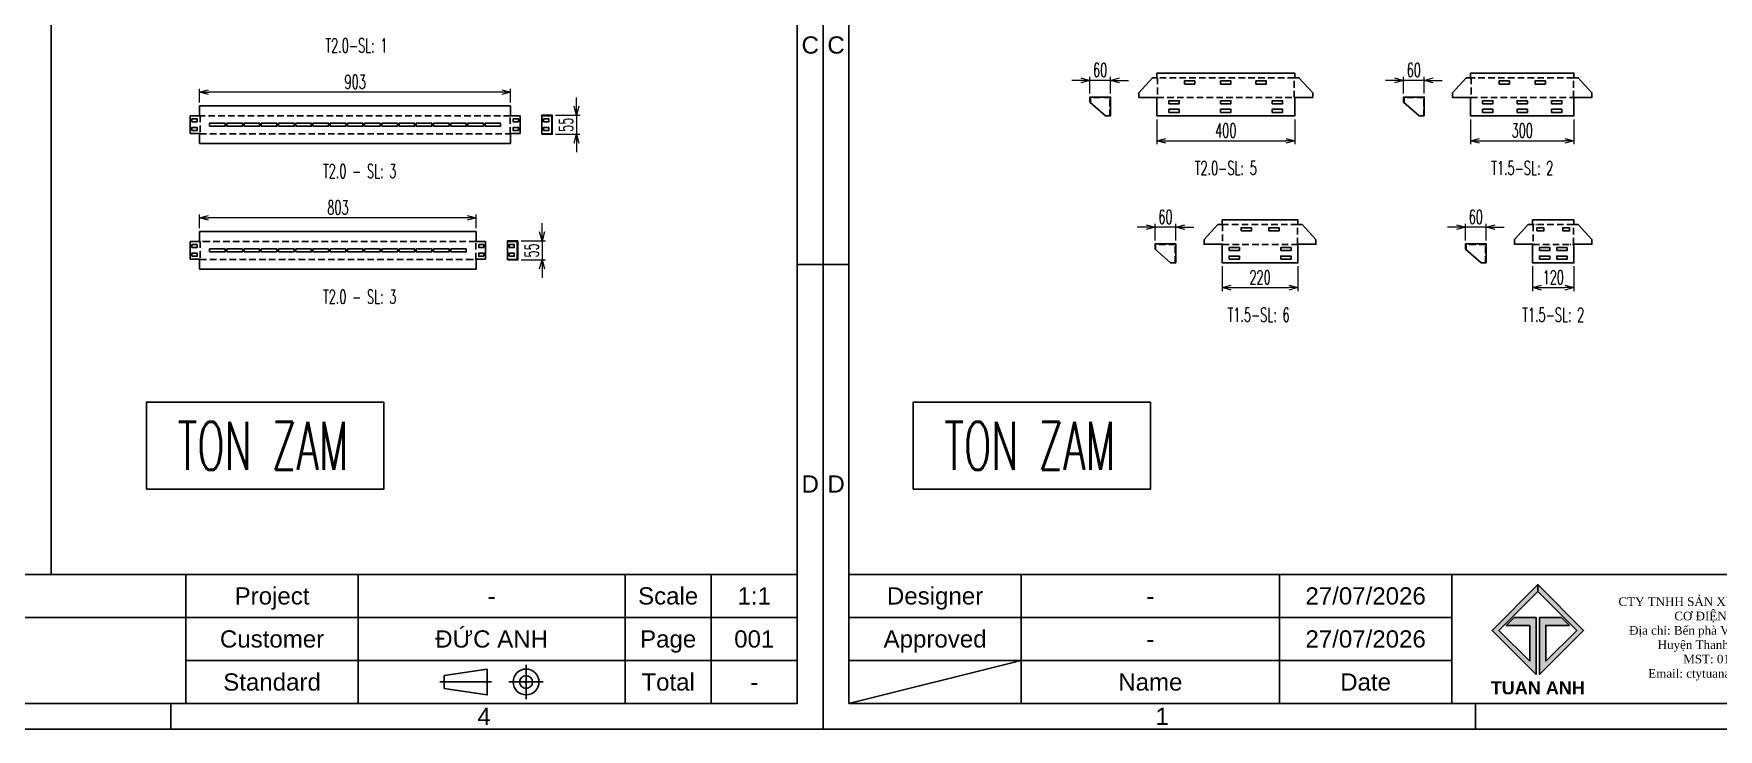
# Model space of a CAD drawing. Header units: millimetres. Extents: x 173893 to 258446, y -176540 to -123824.
# Drawn here: x 243129 to 248020, y -143583 to -141563 of the extents above; entities that cross this region are included whole.
import ezdxf
from ezdxf.enums import TextEntityAlignment as Align

# ---------------------------------------------------------------- set-up
doc = ezdxf.new("R2010")
doc.units = ezdxf.units.MM
doc.header["$LTSCALE"] = 3
doc.linetypes.add('HIDDEN', pattern=[9.525, 6.35, -3.175])
doc.layers.add('@.DIM', color=8, linetype='Continuous', transparency=0.2)
for name, color, linetype in [('@.DM. NÉT CHÍNH', 7, 'Continuous'), ('@.HIDDEN', 8, 'HIDDEN'), ('@.TEXT', 7, 'Continuous'), ('@.VISIBLE', 7, 'Continuous'), ('dim', 7, 'Continuous')]:
    doc.layers.add(name, color=color, linetype=linetype)
doc.styles.add('Ann_w01', font='romans.shx', dxfattribs={"width": 0.6, "bigfont": 'chineset.shx'})
doc.styles.add('Arial', font='arial.ttf')
doc.dimstyles.new('Dim 01_SC20', dxfattribs={"dimscale": 20, "dimtxt": 2, "dimasz": 1.3, "dimexe": 0.5, "dimexo": 0.5, "dimgap": 0.5, "dimtad": 1, "dimdec": 1, "dimzin": 12, "dimdsep": 46, "dimtxsty": 'Ann_w01', "dimblk": 'OPEN30', "dimcen": 1.5, "dimclrd": 6, "dimclre": 6, "dimclrt": 3, "dimadec": 1, "dimazin": 3, "dimtm": 1e-09, "dimtfac": 1, "dimtdec": 1, "dimtix": 1, "dimtmove": 0, "dimatfit": 3, "dimldrblk": 'OPEN30', "dimfxl": 1, "dimtolj": 1, "dimlwd": 0, "dimlwe": 0, "dimarcsym": 0})

# ---------------------------------------------------------------- blocks, each defined once
blk = doc.blocks.new('_Open30')
at = {"color": 0, "linetype": 'ByBlock', "lineweight": -2}
for p, q in [((-1, 0.27), (0, 0)), ((0, 0), (-1, -0.27)), ((0, 0), (-1, 0))]:
    blk.add_line(p, q, dxfattribs=at)
blk = doc.blocks.new('*D476')
at = {"layer": 'Defpoints', "color": 0, "transparency": 16777216}
for p in [(246389.9, -141801.8), (246789.9, -141801.8), (246789.9, -141873.8)]:
    blk.add_point(p, dxfattribs=at)
at = {"layer": 'dim', "color": 6, "lineweight": 0, "transparency": 16777216}
for p, q in [((246389.9, -141811.8), (246389.9, -141883.8)), ((246789.9, -141811.8), (246789.9, -141883.8)), ((246415.9, -141873.8), (246763.9, -141873.8))]:
    blk.add_line(p, q, dxfattribs=at)
at = {"layer": 'dim', "color": 6, "lineweight": 0, "transparency": 16777216, "xscale": 26, "yscale": 26, "zscale": 26, "rotation": 180}
blk.add_blockref('_Open30', (246389.9, -141873.8), dxfattribs=at)
at = {"layer": 'dim', "color": 6, "lineweight": 0, "transparency": 16777216, "xscale": 26, "yscale": 26, "zscale": 26}
blk.add_blockref('_Open30', (246789.9, -141873.8), dxfattribs=at)
at = {"layer": 'dim', "color": 3, "transparency": 16777216, "insert": (246589.9, -141843.8), "char_height": 40, "attachment_point": 5, "style": 'Ann_w01'}
blk.add_mtext('\\A1;400', dxfattribs=at)
blk = doc.blocks.new('*D477')
at = {"layer": 'Defpoints', "color": 0, "transparency": 16777216}
for p in [(246195.2, -141698.3), (246195.2, -141746.8), (246255.2, -141746.8)]:
    blk.add_point(p, dxfattribs=at)
at = {"layer": 'dim', "color": 6, "lineweight": 0, "transparency": 16777216}
for p, q in [((246195.2, -141736.8), (246195.2, -141688.3)), ((246255.2, -141736.8), (246255.2, -141688.3)), ((246169.2, -141698.3), (246143.2, -141698.3)), ((246255.2, -141698.3), (246195.2, -141698.3)), ((246281.2, -141698.3), (246307.2, -141698.3))]:
    blk.add_line(p, q, dxfattribs=at)
at = {"layer": 'dim', "color": 6, "lineweight": 0, "transparency": 16777216, "xscale": 26, "yscale": 26, "zscale": 26}
blk.add_blockref('_Open30', (246195.2, -141698.3), dxfattribs=at)
at = {"layer": 'dim', "color": 6, "lineweight": 0, "transparency": 16777216, "xscale": 26, "yscale": 26, "zscale": 26, "rotation": 180}
blk.add_blockref('_Open30', (246255.2, -141698.3), dxfattribs=at)
at = {"layer": 'dim', "color": 3, "transparency": 16777216, "insert": (246225.2, -141668.3), "char_height": 40, "attachment_point": 5, "style": 'Ann_w01'}
blk.add_mtext('\\A1;60', dxfattribs=at)
blk = doc.blocks.new('*D474')
at = {"layer": 'Defpoints', "color": 0, "transparency": 16777216}
for p in [(247300.6, -141801.8), (247600.6, -141801.8), (247600.6, -141873.8)]:
    blk.add_point(p, dxfattribs=at)
at = {"layer": 'dim', "color": 6, "lineweight": 0, "transparency": 16777216}
for p, q in [((247300.6, -141811.8), (247300.6, -141883.8)), ((247600.6, -141811.8), (247600.6, -141883.8)), ((247326.6, -141873.8), (247574.6, -141873.8))]:
    blk.add_line(p, q, dxfattribs=at)
at = {"layer": 'dim', "color": 6, "lineweight": 0, "transparency": 16777216, "xscale": 26, "yscale": 26, "zscale": 26, "rotation": 180}
blk.add_blockref('_Open30', (247300.6, -141873.8), dxfattribs=at)
at = {"layer": 'dim', "color": 6, "lineweight": 0, "transparency": 16777216, "xscale": 26, "yscale": 26, "zscale": 26}
blk.add_blockref('_Open30', (247600.6, -141873.8), dxfattribs=at)
at = {"layer": 'dim', "color": 3, "transparency": 16777216, "insert": (247450.6, -141843.8), "char_height": 40, "attachment_point": 5, "style": 'Ann_w01'}
blk.add_mtext('\\A1;300', dxfattribs=at)
blk = doc.blocks.new('*D475')
at = {"layer": 'Defpoints', "color": 0, "transparency": 16777216}
for p in [(247105.9, -141698.3), (247105.9, -141746.8), (247165.9, -141746.8)]:
    blk.add_point(p, dxfattribs=at)
at = {"layer": 'dim', "color": 6, "lineweight": 0, "transparency": 16777216}
for p, q in [((247105.9, -141736.8), (247105.9, -141688.3)), ((247165.9, -141736.8), (247165.9, -141688.3)), ((247079.9, -141698.3), (247053.9, -141698.3)), ((247165.9, -141698.3), (247105.9, -141698.3)), ((247191.9, -141698.3), (247217.9, -141698.3))]:
    blk.add_line(p, q, dxfattribs=at)
at = {"layer": 'dim', "color": 6, "lineweight": 0, "transparency": 16777216, "xscale": 26, "yscale": 26, "zscale": 26}
blk.add_blockref('_Open30', (247105.9, -141698.3), dxfattribs=at)
at = {"layer": 'dim', "color": 6, "lineweight": 0, "transparency": 16777216, "xscale": 26, "yscale": 26, "zscale": 26, "rotation": 180}
blk.add_blockref('_Open30', (247165.9, -141698.3), dxfattribs=at)
at = {"layer": 'dim', "color": 3, "transparency": 16777216, "insert": (247135.9, -141668.3), "char_height": 40, "attachment_point": 5, "style": 'Ann_w01'}
blk.add_mtext('\\A1;60', dxfattribs=at)
blk = doc.blocks.new('*D472')
at = {"layer": 'Defpoints', "color": 0, "transparency": 16777216}
for p in [(246579.4, -142228.2), (246799.4, -142228.2), (246799.4, -142300.3)]:
    blk.add_point(p, dxfattribs=at)
at = {"layer": 'dim', "color": 6, "lineweight": 0, "transparency": 16777216}
for p, q in [((246579.4, -142238.2), (246579.4, -142310.3)), ((246799.4, -142238.2), (246799.4, -142310.3)), ((246605.4, -142300.3), (246773.4, -142300.3))]:
    blk.add_line(p, q, dxfattribs=at)
at = {"layer": 'dim', "color": 6, "lineweight": 0, "transparency": 16777216, "xscale": 26, "yscale": 26, "zscale": 26, "rotation": 180}
blk.add_blockref('_Open30', (246579.4, -142300.3), dxfattribs=at)
at = {"layer": 'dim', "color": 6, "lineweight": 0, "transparency": 16777216, "xscale": 26, "yscale": 26, "zscale": 26}
blk.add_blockref('_Open30', (246799.4, -142300.3), dxfattribs=at)
at = {"layer": 'dim', "color": 3, "transparency": 16777216, "insert": (246689.4, -142270.3), "char_height": 40, "attachment_point": 5, "style": 'Ann_w01'}
blk.add_mtext('\\A1;220', dxfattribs=at)
blk = doc.blocks.new('*D473')
at = {"layer": 'Defpoints', "color": 0, "transparency": 16777216}
for p in [(246384.7, -142124.8), (246384.7, -142173.2), (246444.7, -142173.2)]:
    blk.add_point(p, dxfattribs=at)
at = {"layer": 'dim', "color": 6, "lineweight": 0, "transparency": 16777216}
for p, q in [((246358.7, -142124.8), (246332.7, -142124.8)), ((246384.7, -142163.2), (246384.7, -142114.8)), ((246444.7, -142124.8), (246384.7, -142124.8)), ((246444.7, -142163.2), (246444.7, -142114.8)), ((246470.7, -142124.8), (246496.7, -142124.8))]:
    blk.add_line(p, q, dxfattribs=at)
at = {"layer": 'dim', "color": 6, "lineweight": 0, "transparency": 16777216, "xscale": 26, "yscale": 26, "zscale": 26}
blk.add_blockref('_Open30', (246384.7, -142124.8), dxfattribs=at)
at = {"layer": 'dim', "color": 6, "lineweight": 0, "transparency": 16777216, "xscale": 26, "yscale": 26, "zscale": 26, "rotation": 180}
blk.add_blockref('_Open30', (246444.7, -142124.8), dxfattribs=at)
at = {"layer": 'dim', "color": 3, "transparency": 16777216, "insert": (246414.7, -142094.8), "char_height": 40, "attachment_point": 5, "style": 'Ann_w01'}
blk.add_mtext('\\A1;60', dxfattribs=at)
blk = doc.blocks.new('*D470')
at = {"layer": 'Defpoints', "color": 0, "transparency": 16777216}
for p in [(247480.6, -142228.2), (247600.6, -142228.2), (247600.6, -142300.3)]:
    blk.add_point(p, dxfattribs=at)
at = {"layer": 'dim', "color": 6, "lineweight": 0, "transparency": 16777216}
for p, q in [((247480.6, -142238.2), (247480.6, -142310.3)), ((247600.6, -142238.2), (247600.6, -142310.3)), ((247506.6, -142300.3), (247574.6, -142300.3))]:
    blk.add_line(p, q, dxfattribs=at)
at = {"layer": 'dim', "color": 6, "lineweight": 0, "transparency": 16777216, "xscale": 26, "yscale": 26, "zscale": 26, "rotation": 180}
blk.add_blockref('_Open30', (247480.6, -142300.3), dxfattribs=at)
at = {"layer": 'dim', "color": 6, "lineweight": 0, "transparency": 16777216, "xscale": 26, "yscale": 26, "zscale": 26}
blk.add_blockref('_Open30', (247600.6, -142300.3), dxfattribs=at)
at = {"layer": 'dim', "color": 3, "transparency": 16777216, "insert": (247540.6, -142270.3), "char_height": 40, "attachment_point": 5, "style": 'Ann_w01'}
blk.add_mtext('\\A1;120', dxfattribs=at)
blk = doc.blocks.new('*D471')
at = {"layer": 'Defpoints', "color": 0, "transparency": 16777216}
for p in [(247285.9, -142124.8), (247285.9, -142173.2), (247345.9, -142173.2)]:
    blk.add_point(p, dxfattribs=at)
at = {"layer": 'dim', "color": 6, "lineweight": 0, "transparency": 16777216}
for p, q in [((247259.9, -142124.8), (247233.9, -142124.8)), ((247285.9, -142163.2), (247285.9, -142114.8)), ((247345.9, -142124.8), (247285.9, -142124.8)), ((247345.9, -142163.2), (247345.9, -142114.8)), ((247371.9, -142124.8), (247397.9, -142124.8))]:
    blk.add_line(p, q, dxfattribs=at)
at = {"layer": 'dim', "color": 6, "lineweight": 0, "transparency": 16777216, "xscale": 26, "yscale": 26, "zscale": 26}
blk.add_blockref('_Open30', (247285.9, -142124.8), dxfattribs=at)
at = {"layer": 'dim', "color": 6, "lineweight": 0, "transparency": 16777216, "xscale": 26, "yscale": 26, "zscale": 26, "rotation": 180}
blk.add_blockref('_Open30', (247345.9, -142124.8), dxfattribs=at)
at = {"layer": 'dim', "color": 3, "transparency": 16777216, "insert": (247315.9, -142094.8), "char_height": 40, "attachment_point": 5, "style": 'Ann_w01'}
blk.add_mtext('\\A1;60', dxfattribs=at)
blk = doc.blocks.new('Standard ISO')
at = {"color": 6}
for p, q in [((4, -2), (4, 2)), ((-6, 0), (0, 0)), ((6, 0), (2, 0))]:
    blk.add_line(p, q, dxfattribs=at)
blk.add_lwpolyline([(-0.5, 1.5), (-0.5, -1.5), (-5.5, -0.75), (-5.5, 0.75), (-0.5, 1.5)])
for radius in [1.5, 0.75]:
    blk.add_circle((4, 0), radius)
blk = doc.blocks.new('A$C4dbb82d6')
at = {"layer": '@.VISIBLE'}
h = blk.add_hatch(color=30, dxfattribs=at)
h.dxf.hatch_style = 1
h.paths.add_polyline_path([(0.21, 4.97), (3.62, 1.56), (3.62, 5.97), (1.92, 5.97), (1.3, 5.35), (3.12, 5.35), (3.12, 2.59), (0.74, 4.97), (3.75, 7.98), (3.75, 8.51)])
h = blk.add_hatch(color=150, dxfattribs=at)
h.dxf.hatch_style = 1
h.paths.add_polyline_path([(6.76, 4.97), (4.37, 2.59), (4.37, 5.35), (6.2, 5.35), (5.58, 5.97), (3.88, 5.97), (3.88, 1.56), (7.29, 4.97), (3.75, 8.51), (3.75, 7.98)])
at = {"layer": '@.VISIBLE', "color": 30}
blk.add_lwpolyline([(3.62, 5.97), (3.62, 1.56), (0.21, 4.97), (3.75, 8.51), (3.75, 7.98), (0.74, 4.97), (3.12, 2.59), (3.12, 5.35), (1.3, 5.35), (1.92, 5.97)], close=True, dxfattribs=at)
at = {"layer": '@.VISIBLE', "color": 150}
blk.add_lwpolyline([(3.88, 5.97), (3.88, 1.56), (7.29, 4.97), (3.75, 8.51), (3.75, 7.98), (6.76, 4.97), (4.37, 2.59), (4.37, 5.35), (6.2, 5.35), (5.58, 5.97)], close=True, dxfattribs=at)
at = {"layer": '@.VISIBLE', "color": 30, "insert": (3.75, 0.51), "char_height": 1, "attachment_point": 5, "style": 'Ann_w01'}
blk.add_mtext_dynamic_manual_height_columns('{\\fArial|b1|i0|c0|p34;\\W1;TUAN ANH}', width=7.5, gutter_width=49.6, heights=[0], dxfattribs=at)
blk = doc.blocks.new('KHUNG BAN VE (Made by Tung)')
at = {"layer": '@.VISIBLE', "color": 8}
for p, q in [((3, 54), (0, 54)), ((294, 54), (297, 54)), ((23, 18), (23, 3)), ((53, 18), (53, 3)), ((73, 18), (73, 3)), ((223, 18), (223, 3)), ((243, 18), (243, 3)), ((274, 18), (274, 3)), ((284, 18), (284, 3)), ((3, 13), (73, 13)), ((123, 13), (294, 13)), ((3, 8), (73, 8)), ((23, 8), (3, 3)), ((223, 8), (294, 8)), ((75.75, 3), (75.75, 0)), ((221.25, 3), (221.25, 0))]:
    blk.add_line(p, q, dxfattribs=at)
for points in [[(0, 0), (297, 0), (297, 210), (0, 210)], [(3, 3), (294, 3), (294, 207), (3, 207)], [(3, 18), (294, 18), (294, 3), (3, 3)]]:
    blk.add_lwpolyline(points, close=True, dxfattribs=at)
at = {"xscale": 1.5, "yscale": 1.5, "zscale": 1.5}
blk.add_blockref('A$C4dbb82d6', (77.375, 4.041), dxfattribs=at)
blk.add_blockref('Standard ISO', (258.5, 5.5))
at = {"layer": '@.TEXT', "color": 1, "style": 'Arial'}
for s, p in [('C', (1.5, 79.5)), ('C', (295.5, 79.5)), ('D', (1.5, 28.5)), ('D', (295.5, 28.5)), ('27/07/2026', (63, 15.5)), ('27/07/2026', (63, 10.5)), ('1', (39.375, 1.5)), ('4', (257.625, 1.5))]:
    blk.add_text(s, height=2, dxfattribs=at).set_placement(p, align=Align.MIDDLE_CENTER)
at = {"layer": '@.TEXT', "color": 2, "style": 'Arial'}
for s, p in [('Designer', (13, 15.5)), ('Project', (233, 15.5)), ('Scale', (279, 15.5)), ('Approved', (13, 10.5)), ('Customer', (233, 10.5)), ('Page', (279, 10.5)), ('Name', (38, 5.5)), ('Date', (63, 5.5)), ('Standard', (233, 5.5)), ('Total', (279, 5.5))]:
    blk.add_text(s, height=2, dxfattribs=at).set_placement(p, align=Align.MIDDLE_CENTER)
at = {"layer": '@.TEXT', "color": 1, "style": 'Arial'}
for tag, height, p in [('DESIGNER_NAME', 2, (38, 15.5)), ('PROJECT_CODE', 2, (258.5, 15.5)), ('SCALE', 2, (289, 15.5)), ('APPROVED_NAME', 2, (38, 10.5)), ('DRAWING_NAME', 4, (173, 8)), ('CUSTOMER_NAME', 2, (258.5, 10.5)), ('PAGE', 2, (289, 10.5)), ('TOTAL', 2, (289, 5.5))]:
    blk.add_attdef(tag, text='', height=height, dxfattribs=at).set_placement(p, align=Align.MIDDLE_CENTER)
at = {"layer": '@.VISIBLE', "color": 30, "insert": (106, 10.5), "char_height": 1, "attachment_point": 5, "style": 'Ann_w01'}
blk.add_mtext_dynamic_manual_height_columns('{\\fTimes New Roman|b0|i0|c0|p18;\\W1;CTY TNHH SẢN XUẤT & THƯƠNG MẠI CƠ ĐIỆN TUẤN ANH\\PĐịa chỉ: Bến phà Vạn Phúc, Xã Ninh Sở, Huyện Thanh Trì, TP. Hà Nội\\PMST: 01081588698\\PEmail: ctytuananh68@gmail.com}', width=28.70976, gutter_width=99.197, heights=[0], dxfattribs=at)
blk = doc.blocks.new('*D604')
at = {"layer": '@.DIM', "color": 6, "lineweight": 0, "transparency": 16777216}
for p, q in [((244704.6, -141773.6), (244704.6, -141747.6)), ((244644.2, -141799.6), (244714.6, -141799.6)), ((244704.6, -141799.6), (244704.6, -141854.6)), ((244644.2, -141854.6), (244714.6, -141854.6)), ((244704.6, -141880.6), (244704.6, -141906.6))]:
    blk.add_line(p, q, dxfattribs=at)
at = {"layer": 'Defpoints', "color": 0, "transparency": 16777216}
for p in [(244634.2, -141799.6), (244634.2, -141854.6), (244704.6, -141854.6)]:
    blk.add_point(p, dxfattribs=at)
at = {"layer": '@.DIM', "color": 6, "lineweight": 0, "transparency": 16777216, "xscale": 26, "yscale": 26, "zscale": 26}
for p, rotation in [((244704.6, -141799.6), 270), ((244704.6, -141854.6), 90)]:
    blk.add_blockref('_Open30', p, dxfattribs=dict(at, rotation=rotation))
at = {"layer": '@.DIM', "color": 3, "transparency": 16777216, "insert": (244674.6, -141827.1), "char_height": 40, "attachment_point": 5, "rotation": 90, "style": 'Ann_w01'}
blk.add_mtext('\\A1;55', dxfattribs=at)
blk = doc.blocks.new('*D605')
at = {"layer": '@.DIM', "color": 6, "lineweight": 0, "transparency": 16777216}
for p, q in [((243610.6, -141762.2), (243610.6, -141722.4)), ((244487.6, -141732.4), (243636.6, -141732.4)), ((244513.6, -141762.2), (244513.6, -141722.4))]:
    blk.add_line(p, q, dxfattribs=at)
at = {"layer": 'Defpoints', "color": 0, "transparency": 16777216}
for p in [(243610.6, -141732.4), (243610.6, -141772.2), (244513.6, -141772.2)]:
    blk.add_point(p, dxfattribs=at)
at = {"layer": '@.DIM', "color": 6, "lineweight": 0, "transparency": 16777216, "xscale": 26, "yscale": 26, "zscale": 26, "rotation": 180}
blk.add_blockref('_Open30', (243610.6, -141732.4), dxfattribs=at)
at = {"layer": '@.DIM', "color": 6, "lineweight": 0, "transparency": 16777216, "xscale": 26, "yscale": 26, "zscale": 26}
blk.add_blockref('_Open30', (244513.6, -141732.4), dxfattribs=at)
at = {"layer": '@.DIM', "color": 3, "transparency": 16777216, "insert": (244062.1, -141702.4), "char_height": 40, "attachment_point": 5, "style": 'Ann_w01'}
blk.add_mtext('\\A1;903', dxfattribs=at)
blk = doc.blocks.new('*D606')
at = {"layer": '@.DIM', "color": 6, "lineweight": 0, "transparency": 16777216}
for p, q in [((244604.6, -142138.6), (244604.6, -142112.6)), ((244544.2, -142164.6), (244614.6, -142164.6)), ((244604.6, -142164.6), (244604.6, -142219.6)), ((244544.2, -142219.6), (244614.6, -142219.6)), ((244604.6, -142245.6), (244604.6, -142271.6))]:
    blk.add_line(p, q, dxfattribs=at)
at = {"layer": 'Defpoints', "color": 0, "transparency": 16777216}
for p in [(244534.2, -142164.6), (244534.2, -142219.6), (244604.6, -142219.6)]:
    blk.add_point(p, dxfattribs=at)
at = {"layer": '@.DIM', "color": 6, "lineweight": 0, "transparency": 16777216, "xscale": 26, "yscale": 26, "zscale": 26}
for p, rotation in [((244604.6, -142164.6), 270), ((244604.6, -142219.6), 90)]:
    blk.add_blockref('_Open30', p, dxfattribs=dict(at, rotation=rotation))
at = {"layer": '@.DIM', "color": 3, "transparency": 16777216, "insert": (244574.6, -142192.1), "char_height": 40, "attachment_point": 5, "rotation": 90, "style": 'Ann_w01'}
blk.add_mtext('\\A1;55', dxfattribs=at)
blk = doc.blocks.new('*D607')
at = {"layer": '@.DIM', "color": 6, "lineweight": 0, "transparency": 16777216}
for p, q in [((243610.6, -142127.2), (243610.6, -142087.4)), ((244387.6, -142097.4), (243636.6, -142097.4)), ((244413.6, -142127.2), (244413.6, -142087.4))]:
    blk.add_line(p, q, dxfattribs=at)
at = {"layer": 'Defpoints', "color": 0, "transparency": 16777216}
for p in [(243610.6, -142097.4), (243610.6, -142137.2), (244413.6, -142137.2)]:
    blk.add_point(p, dxfattribs=at)
at = {"layer": '@.DIM', "color": 6, "lineweight": 0, "transparency": 16777216, "xscale": 26, "yscale": 26, "zscale": 26, "rotation": 180}
blk.add_blockref('_Open30', (243610.6, -142097.4), dxfattribs=at)
at = {"layer": '@.DIM', "color": 6, "lineweight": 0, "transparency": 16777216, "xscale": 26, "yscale": 26, "zscale": 26}
blk.add_blockref('_Open30', (244413.6, -142097.4), dxfattribs=at)
at = {"layer": '@.DIM', "color": 3, "transparency": 16777216, "insert": (244012.1, -142067.4), "char_height": 40, "attachment_point": 5, "style": 'Ann_w01'}
blk.add_mtext('\\A1;803', dxfattribs=at)

msp = doc.modelspace()

# ---------------------------------------------------------------- linework, layer by layer
for p, q in [((246389.89, -141690.85), (246391.19, -141690.85)), ((246399.19, -141690.65), (246401.19, -141690.65)), ((246780.59, -141690.65), (246778.59, -141690.65)), ((246789.89, -141690.85), (246788.59, -141690.85)), ((247300.63, -141690.85), (247301.93, -141690.85)), ((247309.94, -141690.65), (247311.94, -141690.65)), ((247591.33, -141690.65), (247589.33, -141690.65)), ((247600.63, -141690.85), (247599.33, -141690.85)), ((246391.19, -141699.63), (246391.19, -141701.63)), ((246391.19, -141739.07), (246391.19, -141737.07)), ((246788.59, -141699.63), (246788.59, -141701.63)), ((246788.59, -141739.07), (246788.59, -141737.07)), ((247301.93, -141699.63), (247301.93, -141701.63)), ((247301.93, -141739.07), (247301.93, -141737.07)), ((247599.33, -141699.63), (247599.33, -141701.63)), ((247599.33, -141739.07), (247599.33, -141737.07)), ((246240.17, -141801.75), (246195.17, -141761.75)), ((246196.67, -141761.75), (246195.17, -141761.75)), ((246210.17, -141746.75), (246210.17, -141748.25)), ((246253.67, -141761.75), (246255.17, -141761.75)), ((246253.67, -141786.75), (246255.17, -141786.75)), ((246389.89, -141747.85), (246391.19, -141747.85)), ((246399.19, -141748.05), (246401.19, -141748.05)), ((246780.59, -141748.05), (246778.59, -141748.05)), ((246789.89, -141747.85), (246788.59, -141747.85)), ((247150.91, -141801.75), (247105.91, -141761.75)), ((247107.41, -141761.75), (247105.91, -141761.75)), ((247120.91, -141746.75), (247120.91, -141748.25)), ((247164.41, -141761.75), (247165.91, -141761.75)), ((247164.41, -141786.75), (247165.91, -141786.75)), ((247300.63, -141747.85), (247301.93, -141747.85)), ((247309.94, -141748.05), (247311.94, -141748.05)), ((247591.33, -141748.05), (247589.33, -141748.05)), ((247600.63, -141747.85), (247599.33, -141747.85)), ((246255.17, -141801.75), (246240.17, -141801.75)), ((247165.91, -141801.75), (247150.91, -141801.75)), ((246579.39, -142117.35), (246580.69, -142117.35)), ((246580.69, -142126.12), (246580.69, -142128.12)), ((246588.69, -142117.15), (246590.69, -142117.15)), ((246790.09, -142117.15), (246788.09, -142117.15)), ((246799.39, -142117.35), (246798.09, -142117.35)), ((246798.09, -142126.12), (246798.09, -142128.12)), ((247480.63, -142117.35), (247481.93, -142117.35)), ((247481.93, -142126.12), (247481.93, -142128.12)), ((247489.94, -142117.15), (247491.94, -142117.15)), ((247591.33, -142117.15), (247589.33, -142117.15)), ((247600.63, -142117.35), (247599.33, -142117.35)), ((247599.33, -142126.12), (247599.33, -142128.12)), ((246399.67, -142173.25), (246399.67, -142174.75)), ((246579.39, -142174.35), (246580.69, -142174.35)), ((246580.69, -142165.57), (246580.69, -142163.57)), ((246588.69, -142174.55), (246590.69, -142174.55)), ((246790.09, -142174.55), (246788.09, -142174.55)), ((246798.09, -142165.57), (246798.09, -142163.57)), ((246799.39, -142174.35), (246798.09, -142174.35)), ((247300.91, -142173.25), (247300.91, -142174.75)), ((247480.63, -142174.35), (247481.93, -142174.35)), ((247481.93, -142165.57), (247481.93, -142163.57)), ((247489.94, -142174.55), (247491.94, -142174.55)), ((247591.33, -142174.55), (247589.33, -142174.55)), ((247599.33, -142165.57), (247599.33, -142163.57)), ((247600.63, -142174.35), (247599.33, -142174.35)), ((246429.67, -142228.25), (246384.67, -142188.25)), ((246386.17, -142188.25), (246384.67, -142188.25)), ((246444.67, -142228.25), (246429.67, -142228.25)), ((246443.17, -142188.25), (246444.67, -142188.25)), ((246443.17, -142213.25), (246444.67, -142213.25)), ((247330.91, -142228.25), (247285.91, -142188.25)), ((247287.41, -142188.25), (247285.91, -142188.25)), ((247345.91, -142228.25), (247330.91, -142228.25)), ((247344.41, -142188.25), (247345.91, -142188.25)), ((247344.41, -142213.25), (247345.91, -142213.25))]:
    msp.add_line(p, q)
for points in [[(246337.49, -141734.35), (246337.49, -141747.85), (246389.89, -141747.85), (246389.89, -141801.75), (246789.89, -141801.75), (246789.89, -141747.85), (246842.29, -141747.85), (246842.29, -141734.35), (246802.29, -141690.85), (246789.89, -141690.85), (246789.89, -141676.95), (246389.89, -141676.95), (246389.89, -141690.85), (246377.49, -141690.85)], [(247248.23, -141734.35), (247248.23, -141747.85), (247300.63, -141747.85), (247300.63, -141801.75), (247600.63, -141801.75), (247600.63, -141747.85), (247653.03, -141747.85), (247653.03, -141734.35), (247613.03, -141690.85), (247600.63, -141690.85), (247600.63, -141676.95), (247300.63, -141676.95), (247300.63, -141690.85), (247288.23, -141690.85)], [(246469.89, -141708.85), (246499.89, -141708.85), (246499.89, -141699.85), (246469.89, -141699.85)], [(246574.89, -141708.85), (246604.89, -141708.85), (246604.89, -141699.85), (246574.89, -141699.85)], [(246677.39, -141708.85), (246707.39, -141708.85), (246707.39, -141699.85), (246677.39, -141699.85)], [(247383.13, -141708.85), (247413.13, -141708.85), (247413.13, -141699.85), (247383.13, -141699.85)], [(247488.13, -141708.85), (247518.13, -141708.85), (247518.13, -141699.85), (247488.13, -141699.85)], [(246424.89, -141766.25), (246454.89, -141766.25), (246454.89, -141757.25), (246424.89, -141757.25)], [(246424.89, -141791.25), (246454.89, -141791.25), (246454.89, -141782.25), (246424.89, -141782.25)], [(246574.89, -141766.25), (246604.89, -141766.25), (246604.89, -141757.25), (246574.89, -141757.25)], [(246574.89, -141791.25), (246604.89, -141791.25), (246604.89, -141782.25), (246574.89, -141782.25)], [(246724.89, -141766.25), (246754.89, -141766.25), (246754.89, -141757.25), (246724.89, -141757.25)], [(246724.89, -141791.25), (246754.89, -141791.25), (246754.89, -141782.25), (246724.89, -141782.25)], [(247335.63, -141766.25), (247365.63, -141766.25), (247365.63, -141757.25), (247335.63, -141757.25)], [(247335.63, -141791.25), (247365.63, -141791.25), (247365.63, -141782.25), (247335.63, -141782.25)], [(247435.63, -141766.25), (247465.63, -141766.25), (247465.63, -141757.25), (247435.63, -141757.25)], [(247435.63, -141791.25), (247465.63, -141791.25), (247465.63, -141782.25), (247435.63, -141782.25)], [(247535.63, -141766.25), (247565.63, -141766.25), (247565.63, -141757.25), (247535.63, -141757.25)], [(247535.63, -141791.25), (247565.63, -141791.25), (247565.63, -141782.25), (247535.63, -141782.25)], [(246526.99, -142160.85), (246526.99, -142174.35), (246579.39, -142174.35), (246579.39, -142228.25), (246799.39, -142228.25), (246799.39, -142174.35), (246851.79, -142174.35), (246851.79, -142160.85), (246811.79, -142117.35), (246799.39, -142117.35), (246799.39, -142103.45), (246579.39, -142103.45), (246579.39, -142117.35), (246566.99, -142117.35)], [(246634.39, -142135.35), (246664.39, -142135.35), (246664.39, -142126.35), (246634.39, -142126.35)], [(246714.39, -142135.35), (246744.39, -142135.35), (246744.39, -142126.35), (246714.39, -142126.35)], [(247428.23, -142160.85), (247428.23, -142174.35), (247480.63, -142174.35), (247480.63, -142228.25), (247600.63, -142228.25), (247600.63, -142174.35), (247653.03, -142174.35), (247653.03, -142160.85), (247613.03, -142117.35), (247600.63, -142117.35), (247600.63, -142103.45), (247480.63, -142103.45), (247480.63, -142117.35), (247468.23, -142117.35)], [(247493.13, -142135.35), (247513.13, -142135.35), (247513.13, -142126.35), (247493.13, -142126.35)], [(247568.13, -142135.35), (247588.13, -142135.35), (247588.13, -142126.35), (247568.13, -142126.35)], [(246599.39, -142192.75), (246629.39, -142192.75), (246629.39, -142183.75), (246599.39, -142183.75)], [(246599.39, -142217.75), (246629.39, -142217.75), (246629.39, -142208.75), (246599.39, -142208.75)], [(246749.39, -142192.75), (246779.39, -142192.75), (246779.39, -142183.75), (246749.39, -142183.75)], [(246749.39, -142217.75), (246779.39, -142217.75), (246779.39, -142208.75), (246749.39, -142208.75)], [(247500.63, -142192.75), (247530.63, -142192.75), (247530.63, -142183.75), (247500.63, -142183.75)], [(247500.63, -142217.75), (247530.63, -142217.75), (247530.63, -142208.75), (247500.63, -142208.75)], [(247550.63, -142192.75), (247580.63, -142192.75), (247580.63, -142183.75), (247550.63, -142183.75)], [(247550.63, -142217.75), (247580.63, -142217.75), (247580.63, -142208.75), (247550.63, -142208.75)]]:
    msp.add_lwpolyline(points, close=True)
for points in [[(246255.17, -141801.75), (246255.17, -141746.75), (246195.17, -141746.75), (246195.17, -141761.75)], [(247165.91, -141801.75), (247165.91, -141746.75), (247105.91, -141746.75), (247105.91, -141761.75)], [(246444.67, -142228.25), (246444.67, -142173.25), (246384.67, -142173.25), (246384.67, -142188.25)], [(247345.91, -142228.25), (247345.91, -142173.25), (247285.91, -142173.25), (247285.91, -142188.25)]]:
    msp.add_lwpolyline(points)
at = {"linetype": 'HIDDEN'}
for points in [[(246253.67, -141801.75), (246253.67, -141748.25), (246196.67, -141748.25), (246196.67, -141761.75)], [(247164.41, -141801.75), (247164.41, -141748.25), (247107.41, -141748.25), (247107.41, -141761.75)], [(246443.17, -142228.25), (246443.17, -142174.75), (246386.17, -142174.75), (246386.17, -142188.25)], [(247344.41, -142228.25), (247344.41, -142174.75), (247287.41, -142174.75), (247287.41, -142188.25)]]:
    msp.add_lwpolyline(points, dxfattribs=at)
at = {"layer": '@.DM. NÉT CHÍNH', "linetype": 'Continuous'}
msp.add_line((243179.72, -138408.06), (243179.72, -143133.06), dxfattribs=at)
for points in [[(243456.4, -142885.65), (244145.13, -142885.65), (244145.13, -142632.42), (243456.4, -142632.42)], [(245682.37, -142885.65), (246371.11, -142885.65), (246371.11, -142632.42), (245682.37, -142632.42)]]:
    msp.add_lwpolyline(points, close=True, dxfattribs=at)
at = {"layer": '@.HIDDEN', "linetype": 'HIDDEN'}
for points in [[(246391.19, -141748.05), (246788.59, -141748.05), (246788.59, -141690.65), (246391.19, -141690.65)], [(247301.93, -141748.05), (247599.33, -141748.05), (247599.33, -141690.65), (247301.93, -141690.65)], [(246580.69, -142174.55), (246798.09, -142174.55), (246798.09, -142117.15), (246580.69, -142117.15)], [(247481.93, -142174.55), (247599.33, -142174.55), (247599.33, -142117.15), (247481.93, -142117.15)]]:
    msp.add_lwpolyline(points, close=True, dxfattribs=at)
at = {"layer": '@.HIDDEN'}
for points in [[(243611.89, -141853.33), (244512.29, -141853.33), (244512.29, -141800.93), (243611.89, -141800.93)], [(243611.89, -142218.3), (244412.29, -142218.3), (244412.29, -142165.9), (243611.89, -142165.9)]]:
    msp.add_lwpolyline(points, close=True, dxfattribs=at)
at = {"layer": '@.VISIBLE'}
for p, q in [((243611.89, -141801.43), (243610.59, -141801.43)), ((243611.89, -141806.5), (243611.89, -141808.5)), ((243618.85, -141800.93), (243620.85, -141800.93)), ((244505.33, -141800.93), (244503.33, -141800.93)), ((244512.29, -141801.43), (244513.59, -141801.43)), ((244512.29, -141806.5), (244512.29, -141808.5)), ((243611.89, -141852.83), (243610.59, -141852.83)), ((243611.89, -141847.76), (243611.89, -141845.76)), ((243618.85, -141853.33), (243620.85, -141853.33)), ((244505.33, -141853.33), (244503.33, -141853.33)), ((244512.29, -141847.76), (244512.29, -141845.76)), ((244512.29, -141852.83), (244513.59, -141852.83)), ((243611.89, -142166.4), (243610.59, -142166.4)), ((243611.89, -142171.46), (243611.89, -142173.46)), ((243618.85, -142165.9), (243620.85, -142165.9)), ((244405.33, -142165.9), (244403.33, -142165.9)), ((244412.29, -142166.4), (244413.59, -142166.4)), ((244412.29, -142171.46), (244412.29, -142173.46)), ((243611.89, -142217.8), (243610.59, -142217.8)), ((243611.89, -142212.73), (243611.89, -142210.73)), ((243618.85, -142218.3), (243620.85, -142218.3)), ((244405.33, -142218.3), (244403.33, -142218.3)), ((244412.29, -142212.73), (244412.29, -142210.73)), ((244412.29, -142217.8), (244413.59, -142217.8))]:
    msp.add_line(p, q, dxfattribs=at)
for points in [[(243610.59, -141772.23), (243610.59, -141801.43), (243583.19, -141801.43)], [(244513.59, -141772.23), (243610.59, -141772.23)], [(244513.59, -141772.23), (244513.59, -141801.43), (244540.99, -141801.43)], [(243583.19, -141801.43), (243583.19, -141852.83)], [(244540.99, -141852.83), (244540.99, -141801.43)], [(244604.2, -141853.13), (244632.7, -141853.13), (244632.7, -141801.13), (244604.2, -141801.13)], [(243610.59, -141882.03), (243610.59, -141852.83), (243583.19, -141852.83)], [(243610.59, -141882.03), (244513.59, -141882.03)], [(244513.59, -141882.03), (244513.59, -141852.83), (244540.99, -141852.83)], [(243610.59, -142137.2), (243610.59, -142166.4), (243583.19, -142166.4)], [(243583.19, -142166.4), (243583.19, -142217.8)], [(244413.59, -142137.2), (243610.59, -142137.2)], [(244413.59, -142137.2), (244413.59, -142166.4), (244440.99, -142166.4)], [(244440.99, -142217.8), (244440.99, -142166.4)], [(244504.2, -142218.1), (244532.7, -142218.1), (244532.7, -142166.1), (244504.2, -142166.1)], [(243610.59, -142247), (243610.59, -142217.8), (243583.19, -142217.8)], [(244413.59, -142247), (244413.59, -142217.8), (244440.99, -142217.8)], [(243610.59, -142247), (244413.59, -142247)]]:
    msp.add_lwpolyline(points, dxfattribs=at)
for points in [[(243588.19, -141819.13), (243603.19, -141819.13), (243603.19, -141810.13), (243588.19, -141810.13)], [(243588.19, -141844.13), (243603.19, -141844.13), (243603.19, -141835.13), (243588.19, -141835.13)], [(243639.59, -141831.63), (243684.59, -141831.63), (243684.59, -141822.63), (243639.59, -141822.63)], [(243689.59, -141831.63), (243734.59, -141831.63), (243734.59, -141822.63), (243689.59, -141822.63)], [(243739.59, -141831.63), (243784.59, -141831.63), (243784.59, -141822.63), (243739.59, -141822.63)], [(243789.59, -141831.63), (243834.59, -141831.63), (243834.59, -141822.63), (243789.59, -141822.63)], [(243839.59, -141831.63), (243884.59, -141831.63), (243884.59, -141822.63), (243839.59, -141822.63)], [(243889.59, -141831.63), (243934.59, -141831.63), (243934.59, -141822.63), (243889.59, -141822.63)], [(243939.59, -141831.63), (243984.59, -141831.63), (243984.59, -141822.63), (243939.59, -141822.63)], [(243989.59, -141831.63), (244034.59, -141831.63), (244034.59, -141822.63), (243989.59, -141822.63)], [(244039.59, -141831.63), (244084.59, -141831.63), (244084.59, -141822.63), (244039.59, -141822.63)], [(244089.59, -141831.63), (244134.59, -141831.63), (244134.59, -141822.63), (244089.59, -141822.63)], [(244139.59, -141831.63), (244184.59, -141831.63), (244184.59, -141822.63), (244139.59, -141822.63)], [(244189.59, -141831.63), (244234.59, -141831.63), (244234.59, -141822.63), (244189.59, -141822.63)], [(244239.59, -141831.63), (244284.59, -141831.63), (244284.59, -141822.63), (244239.59, -141822.63)], [(244289.59, -141831.63), (244334.59, -141831.63), (244334.59, -141822.63), (244289.59, -141822.63)], [(244339.59, -141831.63), (244384.59, -141831.63), (244384.59, -141822.63), (244339.59, -141822.63)], [(244389.59, -141831.63), (244434.59, -141831.63), (244434.59, -141822.63), (244389.59, -141822.63)], [(244439.59, -141831.63), (244484.59, -141831.63), (244484.59, -141822.63), (244439.59, -141822.63)], [(244535.99, -141819.13), (244520.99, -141819.13), (244520.99, -141810.13), (244535.99, -141810.13)], [(244535.99, -141844.13), (244520.99, -141844.13), (244520.99, -141835.13), (244535.99, -141835.13)], [(244604.2, -141854.63), (244634.2, -141854.63), (244634.2, -141799.63), (244604.2, -141799.63)], [(244609.2, -141819.13), (244624.2, -141819.13), (244624.2, -141810.13), (244609.2, -141810.13)], [(244609.2, -141844.13), (244624.2, -141844.13), (244624.2, -141835.13), (244609.2, -141835.13)], [(243588.19, -142184.1), (243603.19, -142184.1), (243603.19, -142175.1), (243588.19, -142175.1)], [(244435.99, -142184.1), (244420.99, -142184.1), (244420.99, -142175.1), (244435.99, -142175.1)], [(244504.2, -142219.6), (244534.2, -142219.6), (244534.2, -142164.6), (244504.2, -142164.6)], [(244509.2, -142184.1), (244524.2, -142184.1), (244524.2, -142175.1), (244509.2, -142175.1)], [(243588.19, -142209.1), (243603.19, -142209.1), (243603.19, -142200.1), (243588.19, -142200.1)], [(243639.59, -142196.6), (243684.59, -142196.6), (243684.59, -142187.6), (243639.59, -142187.6)], [(243689.59, -142196.6), (243734.59, -142196.6), (243734.59, -142187.6), (243689.59, -142187.6)], [(243739.59, -142196.6), (243784.59, -142196.6), (243784.59, -142187.6), (243739.59, -142187.6)], [(243789.59, -142196.6), (243834.59, -142196.6), (243834.59, -142187.6), (243789.59, -142187.6)], [(243839.59, -142196.6), (243884.59, -142196.6), (243884.59, -142187.6), (243839.59, -142187.6)], [(243889.59, -142196.6), (243934.59, -142196.6), (243934.59, -142187.6), (243889.59, -142187.6)], [(243939.59, -142196.6), (243984.59, -142196.6), (243984.59, -142187.6), (243939.59, -142187.6)], [(243989.59, -142196.6), (244034.59, -142196.6), (244034.59, -142187.6), (243989.59, -142187.6)], [(244039.59, -142196.6), (244084.59, -142196.6), (244084.59, -142187.6), (244039.59, -142187.6)], [(244089.59, -142196.6), (244134.59, -142196.6), (244134.59, -142187.6), (244089.59, -142187.6)], [(244139.59, -142196.6), (244184.59, -142196.6), (244184.59, -142187.6), (244139.59, -142187.6)], [(244189.59, -142196.6), (244234.59, -142196.6), (244234.59, -142187.6), (244189.59, -142187.6)], [(244239.59, -142196.6), (244284.59, -142196.6), (244284.59, -142187.6), (244239.59, -142187.6)], [(244289.59, -142196.6), (244334.59, -142196.6), (244334.59, -142187.6), (244289.59, -142187.6)], [(244339.59, -142196.6), (244384.59, -142196.6), (244384.59, -142187.6), (244339.59, -142187.6)], [(244435.99, -142209.1), (244420.99, -142209.1), (244420.99, -142200.1), (244435.99, -142200.1)], [(244509.2, -142209.1), (244524.2, -142209.1), (244524.2, -142200.1), (244509.2, -142200.1)]]:
    msp.add_lwpolyline(points, close=True, dxfattribs=at)

# ---------------------------------------------------------------- block references
ref = msp.add_blockref('KHUNG BAN VE (Made by Tung)', (237995.85, -143583.06), dxfattribs=dict(at, xscale=25, yscale=25, zscale=25))
ref.add_attrib('TOTAL', '-', dxfattribs={"layer": '@.TEXT', "color": 1, "height": 50, "style": 'Arial'}).set_placement((245220.85, -143445.56), align=Align.MIDDLE_CENTER)
ref.add_attrib('PAGE', '001', dxfattribs={"layer": '@.TEXT', "color": 1, "height": 50, "style": 'Arial'}).set_placement((245220.85, -143320.56), align=Align.MIDDLE_CENTER)
ref.add_attrib('SCALE', '1:1', dxfattribs={"layer": '@.TEXT', "color": 1, "height": 50, "style": 'Arial'}).set_placement((245220.85, -143195.56), align=Align.MIDDLE_CENTER)
ref.add_attrib('CUSTOMER_NAME', 'ĐỨC ANH', dxfattribs={"layer": '@.TEXT', "color": 1, "height": 50, "style": 'Arial'}).set_placement((244458.35, -143320.56), align=Align.MIDDLE_CENTER)
ref.add_attrib('PROJECT_CODE', '-', dxfattribs={"layer": '@.TEXT', "color": 1, "height": 50, "style": 'Arial'}).set_placement((244458.35, -143195.56), align=Align.MIDDLE_CENTER)
ref = msp.add_blockref('KHUNG BAN VE (Made by Tung)', (245420.85, -143583.06), dxfattribs=dict(at, xscale=25, yscale=25, zscale=25))
ref.add_attrib('APPROVED_NAME', '-', dxfattribs={"layer": '@.TEXT', "color": 1, "height": 50, "style": 'Arial'}).set_placement((246370.85, -143320.56), align=Align.MIDDLE_CENTER)
ref.add_attrib('DESIGNER_NAME', '-', dxfattribs={"layer": '@.TEXT', "color": 1, "height": 50, "style": 'Arial'}).set_placement((246370.85, -143195.56), align=Align.MIDDLE_CENTER)

# ---------------------------------------------------------------- texts
at = {"layer": '@.DM. NÉT CHÍNH', "color": 1, "style": 'Ann_w01', "width": 0.6}
for s, p in [('T2.0-SL: 5', (246589.89, -141952.87)), ('T1.5-SL: 2', (247450.63, -141952.87)), ('T1.5-SL: 6', (246685.24, -142379.36)), ('T1.5-SL: 2', (247540.63, -142379.36))]:
    msp.add_text(s, height=40, dxfattribs=at).set_placement(p, align=Align.MIDDLE_CENTER)
at = {"layer": '@.VISIBLE', "color": 1, "style": 'Ann_w01', "width": 0.6}
msp.add_text('T2.0-SL: 1', height=40, dxfattribs=at).set_placement((244066, -141596.92), align=Align.MIDDLE_CENTER)
at = {"layer": '@.VISIBLE', "color": 1, "char_height": 40, "attachment_point": 1, "style": 'Ann_w01'}
for insert in [(243968.86, -141941.84), (243968.86, -142306.8)]:
    msp.add_mtext('\\A1;T2.0 - SL: 3', dxfattribs=dict(at, insert=insert))
at = {"layer": 'dim', "color": 2, "style": 'Ann_w01', "width": 0.6}
for p in [(243794.74, -142759.8), (246020.72, -142759.8)]:
    msp.add_text('TON ZAM', height=140.003, dxfattribs=at).set_placement(p, align=Align.MIDDLE_CENTER)

# ---------------------------------------------------------------- dimensions: what is measured, and where the dimension line sits
at = {"layer": '@.DIM'}
for base, p1, p2, picture, middle in [((243610.59, -141732.43), (244513.59, -141772.23), (243610.59, -141772.23), '*D605', (244062.09, -141702.43)), ((243610.59, -142097.39), (244413.59, -142137.2), (243610.59, -142137.2), '*D607', (244012.09, -142067.39))]:
    dim = msp.add_linear_dim(base=base, p1=p1, p2=p2, dimstyle='Dim 01_SC20', dxfattribs=at)
    dim.commit()
    dim.dimension.update_dxf_attribs({"geometry": picture, "text_midpoint": middle})
for base, p1, p2, picture, middle in [((244704.58, -141854.63), (244634.2, -141799.63), (244634.2, -141854.63), '*D604', (244674.58, -141827.13)), ((244604.58, -142219.6), (244534.2, -142164.6), (244534.2, -142219.6), '*D606', (244574.58, -142192.1))]:
    dim = msp.add_linear_dim(base=base, p1=p1, p2=p2, angle=90, dimstyle='Dim 01_SC20', dxfattribs=at)
    dim.commit()
    dim.dimension.update_dxf_attribs({"geometry": picture, "text_midpoint": middle})
at = {"layer": 'dim'}
for base, p1, p2, picture, middle in [((246195.17, -141698.31), (246255.17, -141746.75), (246195.17, -141746.75), '*D477', (246225.17, -141668.31)), ((247105.91, -141698.31), (247165.91, -141746.75), (247105.91, -141746.75), '*D475', (247135.91, -141668.31)), ((246384.67, -142124.81), (246444.67, -142173.25), (246384.67, -142173.25), '*D473', (246414.67, -142094.81)), ((247285.91, -142124.81), (247345.91, -142173.25), (247285.91, -142173.25), '*D471', (247315.91, -142094.81))]:
    dim = msp.add_linear_dim(base=base, p1=p1, p2=p2, angle=180, dimstyle='Dim 01_SC20', dxfattribs=at)
    dim.commit()
    dim.dimension.update_dxf_attribs({"geometry": picture, "text_midpoint": middle})
for base, p1, p2, picture, middle in [((246789.89, -141873.77), (246389.89, -141801.75), (246789.89, -141801.75), '*D476', (246589.89, -141843.77)), ((247600.63, -141873.77), (247300.63, -141801.75), (247600.63, -141801.75), '*D474', (247450.63, -141843.77)), ((246799.39, -142300.27), (246579.39, -142228.25), (246799.39, -142228.25), '*D472', (246689.39, -142270.27)), ((247600.63, -142300.27), (247480.63, -142228.25), (247600.63, -142228.25), '*D470', (247540.63, -142270.27))]:
    dim = msp.add_linear_dim(base=base, p1=p1, p2=p2, dimstyle='Dim 01_SC20', dxfattribs=at)
    dim.commit()
    dim.dimension.update_dxf_attribs({"geometry": picture, "text_midpoint": middle})

doc.saveas('drawing.dxf')
